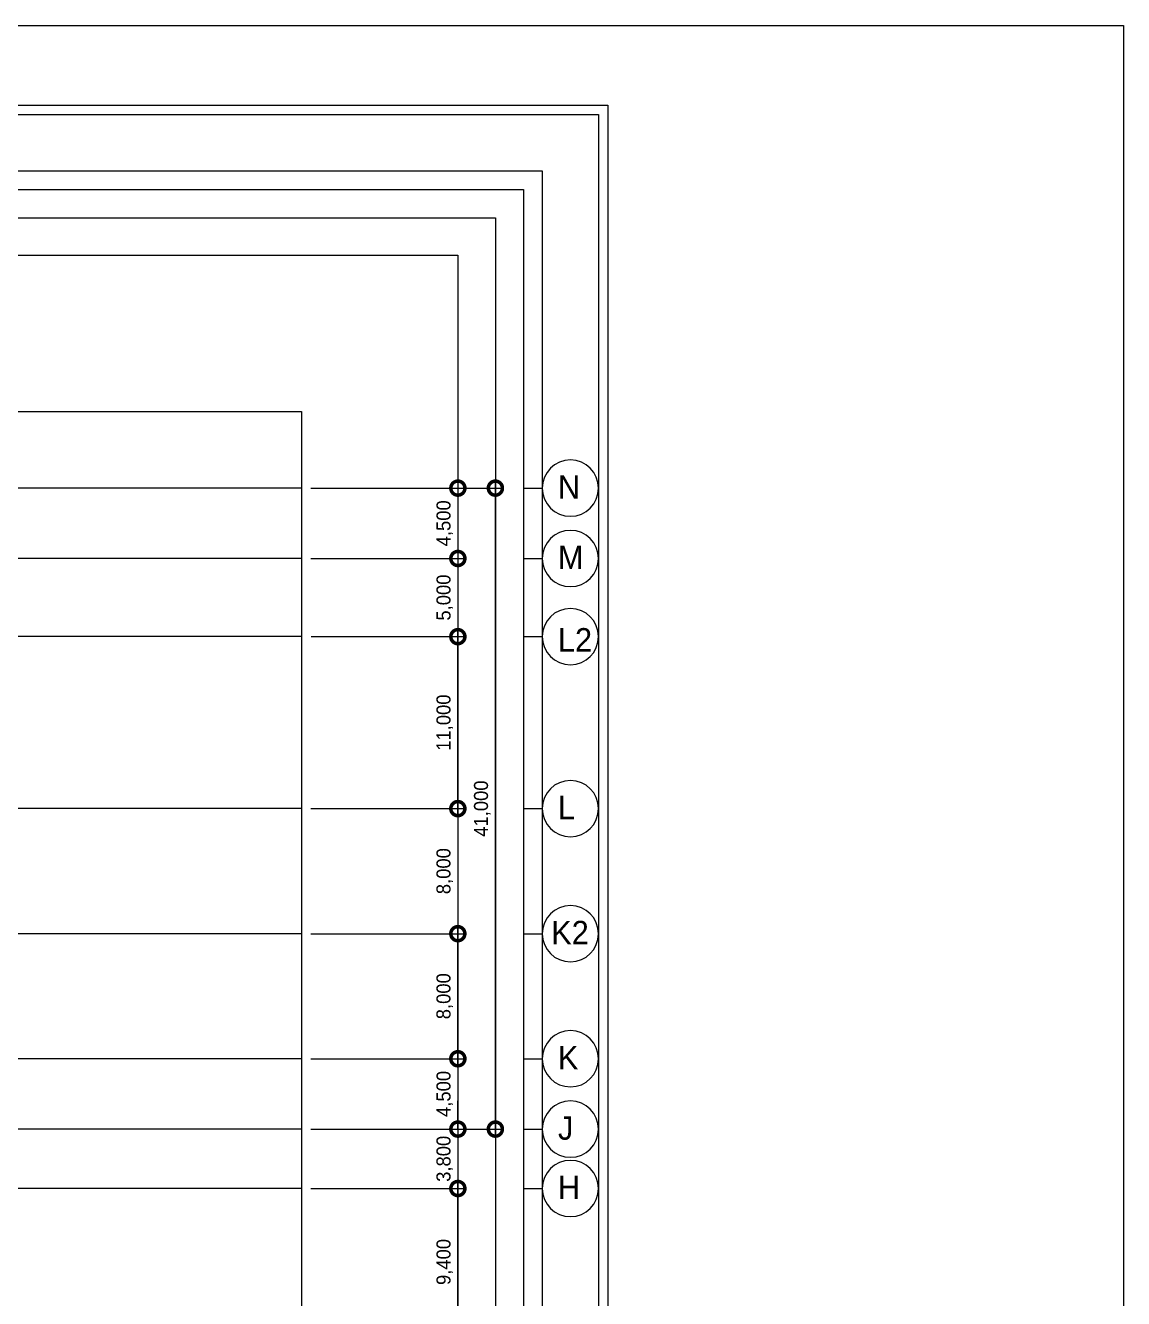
# Model space of a CAD drawing. Header units: millimetres. Extents: x 0 to 252300, y 0 to 178200.
# Drawn here: x 182027 to 252300, y 96767 to 178200 of the extents above; entities that cross this region are included whole.
import ezdxf

# ---------------------------------------------------------------- set-up
doc = ezdxf.new("R2010")
doc.units = ezdxf.units.MM
doc.header["$LTSCALE"] = 300
for name, color, linetype in [('A-CEN_axis', 12, 'Continuous'), ('A-DIM', 7, 'Continuous'), ('A-SYM-BUB', 3, 'Continuous')]:
    doc.layers.add(name, color=color, linetype=linetype)
doc.layers.add('check1', color=191, linetype='Continuous', plot=False)
doc.layers.add('NOPLOT', color=191, linetype='Continuous', plot=False)
doc.styles.add('Gtx', font='Dotum.ttf')
doc.dimstyles.new('Gdim300', dxfattribs={"dimscale": 300, "dimtxt": 3, "dimasz": 6, "dimexe": 1.5, "dimexo": 2, "dimgap": 1, "dimtad": 1, "dimdec": 0, "dimzin": 0, "dimdsep": 46, "dimlunit": 6, "dimtxsty": 'Gtx', "dimblk": 'DOTSMALL', "dimblk1": 'DOTSMALL', "dimblk2": 'DOTSMALL', "dimcen": 1.5, "dimdle": 1.5, "dimclrd": 1, "dimclre": 1, "dimclrt": 256, "dimazin": 0, "dimtfac": 1, "dimtdec": 0, "dimtix": 1, "dimtmove": 2, "dimatfit": 3, "dimldrblk": 'DOTSMALL', "dimfxl": 1, "dimtolj": 1, "dimtzin": 0, "dimlwd": -1, "dimlwe": -1, "dimarcsym": 0})

# ---------------------------------------------------------------- blocks, each defined once
blk = doc.blocks.new('A$Cd589e0f6')
at = {"layer": 'check1'}
for points in [[(9900, -5700), (218700, -5700), (218700, -172500), (9900, -172500)], [(13500, -9300), (215100, -9300), (215100, -168900), (13500, -168900)], [(14700, -10500), (213900, -10500), (213900, -167700), (14700, -167700)], [(16500, -12300), (212100, -12300), (212100, -165900), (16500, -165900)], [(18900, -14700), (209700, -14700), (209700, -163500), (18900, -163500)], [(28900, -24700), (199700, -24700), (199700, -153500), (28900, -153500)]]:
    blk.add_lwpolyline(points, close=True, dxfattribs=at)
blk = doc.blocks.new('_DotSmall')
at = {"color": 0, "linetype": 'ByBlock', "const_width": 0.5}
blk.add_lwpolyline([(-0.0625, 0, 1), (0.0625, 0, 1)], format="xyb", close=True, dxfattribs=at)
blk = doc.blocks.new('*D41')
at = {"layer": 'A-DIM', "color": 1, "transparency": 16777216}
for p, q in [((159346, -54650), (159346, -44350)), ((149946, -44800), (159796, -44800)), ((149946, -54200), (159796, -54200))]:
    blk.add_line(p, q, dxfattribs=at)
at = {"layer": 'Defpoints', "color": 0, "transparency": 16777216}
for p in [(149346, -44800), (159346, -44800), (149346, -54200)]:
    blk.add_point(p, dxfattribs=at)
at = {"layer": 'A-DIM', "color": 1, "transparency": 16777216, "xscale": 1800, "yscale": 1800, "zscale": 1800}
for p, rotation in [((159346, -44800), 90), ((159346, -54200), 270)]:
    blk.add_blockref('_DotSmall', p, dxfattribs=dict(at, rotation=rotation))
at = {"layer": 'A-DIM', "color": 3, "transparency": 16777216, "insert": (158509, -49500), "char_height": 900, "attachment_point": 5, "rotation": 90, "style": 'Gtx'}
blk.add_mtext('\\A1;9,400', dxfattribs=at)
blk = doc.blocks.new('*D42')
at = {"layer": 'A-DIM', "color": 1, "transparency": 16777216}
for p, q in [((159346, -41000), (159346, -39200)), ((149946, -41000), (159796, -41000)), ((159346, -41000), (159346, -44800)), ((149946, -44800), (159796, -44800)), ((159346, -44800), (159346, -46600))]:
    blk.add_line(p, q, dxfattribs=at)
at = {"layer": 'Defpoints', "color": 0, "transparency": 16777216}
for p in [(149346, -41000), (149346, -44800), (159346, -44800)]:
    blk.add_point(p, dxfattribs=at)
at = {"layer": 'A-DIM', "color": 1, "transparency": 16777216, "xscale": 1800, "yscale": 1800, "zscale": 1800}
for p, rotation in [((159346, -41000), 270), ((159346, -44800), 90)]:
    blk.add_blockref('_DotSmall', p, dxfattribs=dict(at, rotation=rotation))
at = {"layer": 'A-DIM', "color": 3, "transparency": 16777216, "insert": (158509, -42900), "char_height": 900, "attachment_point": 5, "rotation": 90, "style": 'Gtx'}
blk.add_mtext('\\A1;3,800', dxfattribs=at)
blk = doc.blocks.new('*D60')
at = {"layer": 'A-DIM', "color": 1, "transparency": 16777216}
for p, q in [((149946, -28500), (159794, -28500)), ((159344, -36950), (159344, -28050)), ((149946, -36500), (159794, -36500))]:
    blk.add_line(p, q, dxfattribs=at)
at = {"layer": 'Defpoints', "color": 0, "transparency": 16777216}
for p in [(149346, -28500), (159344, -28500), (149346, -36500)]:
    blk.add_point(p, dxfattribs=at)
at = {"layer": 'A-DIM', "color": 1, "transparency": 16777216, "xscale": 1800, "yscale": 1800, "zscale": 1800}
for p, rotation in [((159344, -28500), 90), ((159344, -36500), 270)]:
    blk.add_blockref('_DotSmall', p, dxfattribs=dict(at, rotation=rotation))
at = {"layer": 'A-DIM', "color": 3, "transparency": 16777216, "insert": (158507, -32500), "char_height": 900, "attachment_point": 5, "rotation": 90, "style": 'Gtx'}
blk.add_mtext('\\A1;8,000', dxfattribs=at)
blk = doc.blocks.new('*D24')
at = {"layer": 'A-DIM', "color": 1, "transparency": 16777216}
for p, q in [((161746, -41450), (161746, 450)), ((149946, 0), (162196, 0)), ((149946, -41000), (162196, -41000))]:
    blk.add_line(p, q, dxfattribs=at)
at = {"layer": 'Defpoints', "color": 0, "transparency": 16777216}
for p in [(149346, 0), (161746, 0), (149346, -41000)]:
    blk.add_point(p, dxfattribs=at)
at = {"layer": 'A-DIM', "color": 1, "transparency": 16777216, "xscale": 1800, "yscale": 1800, "zscale": 1800}
for p, rotation in [((161746, 0), 90), ((161746, -41000), 270)]:
    blk.add_blockref('_DotSmall', p, dxfattribs=dict(at, rotation=rotation))
at = {"layer": 'A-DIM', "color": 3, "transparency": 16777216, "insert": (160909, -20500), "char_height": 900, "attachment_point": 5, "rotation": 90, "style": 'Gtx'}
blk.add_mtext('\\A1;41,000', dxfattribs=at)
blk = doc.blocks.new('*D25')
at = {"layer": 'A-DIM', "color": 1, "transparency": 16777216}
for p, q in [((159346, 450), (159346, -4950)), ((149946, 0), (159796, 0)), ((149946, -4500), (159796, -4500))]:
    blk.add_line(p, q, dxfattribs=at)
at = {"layer": 'Defpoints', "color": 0, "transparency": 16777216}
for p in [(149346, 0), (149346, -4500), (159346, -4500)]:
    blk.add_point(p, dxfattribs=at)
at = {"layer": 'A-DIM', "color": 1, "transparency": 16777216, "xscale": 1800, "yscale": 1800, "zscale": 1800}
for p, rotation in [((159346, 0), 90), ((159346, -4500), 270)]:
    blk.add_blockref('_DotSmall', p, dxfattribs=dict(at, rotation=rotation))
at = {"layer": 'A-DIM', "color": 3, "transparency": 16777216, "insert": (158509, -2250), "char_height": 900, "attachment_point": 5, "rotation": 90, "style": 'Gtx'}
blk.add_mtext('\\A1;4,500', dxfattribs=at)
blk = doc.blocks.new('*D26')
at = {"layer": 'A-DIM', "color": 1, "transparency": 16777216}
for p, q in [((159346, -4050), (159346, -9950)), ((149949, -4500), (159796, -4500)), ((149948, -9500), (159796, -9500))]:
    blk.add_line(p, q, dxfattribs=at)
at = {"layer": 'Defpoints', "color": 0, "transparency": 16777216}
for p in [(149349, -4500), (149348, -9500), (159346, -9500)]:
    blk.add_point(p, dxfattribs=at)
at = {"layer": 'A-DIM', "color": 1, "transparency": 16777216, "xscale": 1800, "yscale": 1800, "zscale": 1800}
for p, rotation in [((159346, -4500), 90), ((159346, -9500), 270)]:
    blk.add_blockref('_DotSmall', p, dxfattribs=dict(at, rotation=rotation))
at = {"layer": 'A-DIM', "color": 3, "transparency": 16777216, "insert": (158509, -7000), "char_height": 900, "attachment_point": 5, "rotation": 90, "style": 'Gtx'}
blk.add_mtext('\\A1;5,000', dxfattribs=at)
blk = doc.blocks.new('*D27')
at = {"layer": 'A-DIM', "color": 1, "transparency": 16777216}
for p, q in [((159344, -20050), (159344, -28950)), ((149946, -20500), (159794, -20500)), ((149946, -28500), (159794, -28500))]:
    blk.add_line(p, q, dxfattribs=at)
at = {"layer": 'Defpoints', "color": 0, "transparency": 16777216}
for p in [(149346, -20500), (149346, -28500), (159344, -28500)]:
    blk.add_point(p, dxfattribs=at)
at = {"layer": 'A-DIM', "color": 1, "transparency": 16777216, "xscale": 1800, "yscale": 1800, "zscale": 1800}
for p, rotation in [((159344, -20500), 90), ((159344, -28500), 270)]:
    blk.add_blockref('_DotSmall', p, dxfattribs=dict(at, rotation=rotation))
at = {"layer": 'A-DIM', "color": 3, "transparency": 16777216, "insert": (158507, -24500), "char_height": 900, "attachment_point": 5, "rotation": 90, "style": 'Gtx'}
blk.add_mtext('\\A1;8,000', dxfattribs=at)
blk = doc.blocks.new('*D28')
at = {"layer": 'A-DIM', "color": 1, "transparency": 16777216}
for p, q in [((149946, -36500), (159796, -36500)), ((159346, -36050), (159346, -41450)), ((149946, -41000), (159796, -41000))]:
    blk.add_line(p, q, dxfattribs=at)
at = {"layer": 'Defpoints', "color": 0, "transparency": 16777216}
for p in [(149346, -36500), (149346, -41000), (159346, -41000)]:
    blk.add_point(p, dxfattribs=at)
at = {"layer": 'A-DIM', "color": 1, "transparency": 16777216, "xscale": 1800, "yscale": 1800, "zscale": 1800}
for p, rotation in [((159346, -36500), 90), ((159346, -41000), 270)]:
    blk.add_blockref('_DotSmall', p, dxfattribs=dict(at, rotation=rotation))
at = {"layer": 'A-DIM', "color": 3, "transparency": 16777216, "insert": (158509, -38750), "char_height": 900, "attachment_point": 5, "rotation": 90, "style": 'Gtx'}
blk.add_mtext('\\A1;4,500', dxfattribs=at)
blk = doc.blocks.new('*D29')
at = {"layer": 'A-DIM', "color": 1, "transparency": 16777216}
for p, q in [((161746, -40550), (161746, -119750)), ((149946, -41000), (162196, -41000)), ((149946, -119300), (162196, -119300))]:
    blk.add_line(p, q, dxfattribs=at)
at = {"layer": 'Defpoints', "color": 0, "transparency": 16777216}
for p in [(149346, -41000), (149346, -119300), (161746, -119300)]:
    blk.add_point(p, dxfattribs=at)
at = {"layer": 'A-DIM', "color": 1, "transparency": 16777216, "xscale": 1800, "yscale": 1800, "zscale": 1800}
for p, rotation in [((161746, -41000), 90), ((161746, -119300), 270)]:
    blk.add_blockref('_DotSmall', p, dxfattribs=dict(at, rotation=rotation))
at = {"layer": 'A-DIM', "color": 3, "transparency": 16777216, "insert": (160909, -80150), "char_height": 900, "attachment_point": 5, "rotation": 90, "style": 'Gtx'}
blk.add_mtext('\\A1;78,300', dxfattribs=at)
blk = doc.blocks.new('*D35')
at = {"layer": 'A-DIM', "color": 1, "transparency": 16777216}
for p, q in [((149948, -9500), (159796, -9500)), ((159346, -20950), (159346, -9050)), ((149950, -20500), (159796, -20500))]:
    blk.add_line(p, q, dxfattribs=at)
at = {"layer": 'Defpoints', "color": 0, "transparency": 16777216}
for p in [(149348, -9500), (159346, -9500), (149350, -20500)]:
    blk.add_point(p, dxfattribs=at)
at = {"layer": 'A-DIM', "color": 1, "transparency": 16777216, "xscale": 1800, "yscale": 1800, "zscale": 1800}
for p, rotation in [((159346, -9500), 90), ((159346, -20500), 270)]:
    blk.add_blockref('_DotSmall', p, dxfattribs=dict(at, rotation=rotation))
at = {"layer": 'A-DIM', "color": 3, "transparency": 16777216, "insert": (158509, -15000), "char_height": 900, "attachment_point": 5, "rotation": 90, "style": 'Gtx'}
blk.add_mtext('\\A1;11,000', dxfattribs=at)
blk = doc.blocks.new('grid-noplot-update')
at = {"layer": 'A-CEN_axis'}
for p, q in [((149346.4, 0), (37353.2, 0)), ((149346.4, -4500), (37353.2, -4500)), ((149346.4, -9500), (37353.2, -9500)), ((149346.4, -20500), (37353.2, -20500)), ((149346.4, -28500), (37353.2, -28500)), ((149346.4, -36500), (37353.2, -36500)), ((149346.4, -41000), (37353.2, -41000)), ((149346.4, -44800), (37353.2, -44800))]:
    blk.add_line(p, q, dxfattribs=at)
at = {"layer": 'A-SYM-BUB', "color": 7}
for points in [[(163546.4, 0), (164746.4, 0, 1), (168346.4, 0, 1), (164746.4, 0, 0)], [(163546.4, -28500), (164746.4, -28500, 1), (168346.4, -28500, 1), (164746.4, -28500, 0)], [(163546.4, -36500), (164746.4, -36500, 1), (168346.4, -36500, 1), (164746.4, -36500, 0)], [(163546.4, -44800), (164746.4, -44800, 1), (168346.4, -44800, 1), (164746.4, -44800, 0)]]:
    blk.add_lwpolyline(points, format="xyb", dxfattribs=at)
at = {"layer": 'A-SYM-BUB', "color": 7, "elevation": 0}
for points in [[(163546.4, -4500), (164746.4, -4500, 1), (168346.4, -4500, 1), (164746.4, -4500, 0)], [(163546.4, -9500), (164746.4, -9500, 1), (168346.4, -9500, 1), (164746.4, -9500, 0)], [(163546.4, -20500), (164746.4, -20500, 1), (168346.4, -20500, 1), (164746.4, -20500, 0)], [(163546.4, -41000), (164746.4, -41000, 1), (168346.4, -41000, 1), (164746.4, -41000, 0)]]:
    blk.add_lwpolyline(points, format="xyb", dxfattribs=at)
at = {"layer": 'A-SYM-BUB', "style": 'Gtx'}
for s, p in [('N', (165751.5, -680.7)), ('M', (165751.5, -5180.7)), ('L2', (165751.5, -10454.4)), ('L', (165751.5, -21180.7)), ('K2', (165323.2, -29180.7)), ('K', (165751.5, -37180.7)), ('J', (165751.5, -41680.7)), ('H', (165751.5, -45480.7))]:
    blk.add_text(s, height=1500, dxfattribs=at).set_placement(p)
at = {"layer": 'A-DIM'}
for base, p1, p2, angle, picture, middle in [((161746.4, 0), (149346.4, -41000), (149346.4, 0), 270, '*D24', (160909.1, -20500)), ((159346.4, -4500), (149346.4, 0), (149346.4, -4500), 270, '*D25', (158509.1, -2250)), ((159346.4, -9500), (149348.8, -4500), (149348.1, -9500), 270, '*D26', (158509.1, -7000)), ((159346.4, -9500), (149349.7, -20500), (149348.1, -9500), 90, '*D35', (158509.1, -15000)), ((159344.1, -28500), (149346.4, -20500), (149346.4, -28500), 270, '*D27', (158506.8, -24500)), ((159344.1, -28500), (149346.4, -36500), (149346.4, -28500), 90, '*D60', (158506.8, -32500)), ((159346.4, -41000), (149346.4, -36500), (149346.4, -41000), 270, '*D28', (158509.1, -38750)), ((159346.4, -44800), (149346.4, -41000), (149346.4, -44800), 270, '*D42', (158509.1, -42900)), ((161746.4, -119300), (149346.4, -41000), (149346.4, -119300), 90, '*D29', (160909.1, -80150)), ((159346.4, -44800), (149346.4, -54200), (149346.4, -44800), 90, '*D41', (158509.1, -49500))]:
    dim = blk.add_linear_dim(base=base, p1=p1, p2=p2, angle=angle, dimstyle='Gdim300', override={"dimtxsty": 'Gtx', "dimclrt": 3}, dxfattribs=at)
    dim.commit()
    dim.dimension.update_dxf_attribs({"geometry": picture, "text_midpoint": middle})

msp = doc.modelspace()

# ---------------------------------------------------------------- linework, layer by layer
at = {"layer": 'NOPLOT'}
for points in [[(0, 178200), (252300, 178200), (252300, 0), (0, 0)], [(0, 178200), (252300, 178200), (252300, 0), (0, 0)], [(9300, 173100), (219300, 173100), (219300, 5100), (9300, 5100)]]:
    msp.add_lwpolyline(points, close=True, dxfattribs=at)

# ---------------------------------------------------------------- block references
at = {"layer": 'A-CEN_axis'}
msp.add_blockref('grid-noplot-update', (50354, 148605), dxfattribs=at)
at = {"layer": 'check1'}
msp.add_blockref('A$Cd589e0f6', (0, 178200), dxfattribs=at)

doc.saveas('drawing.dxf')
